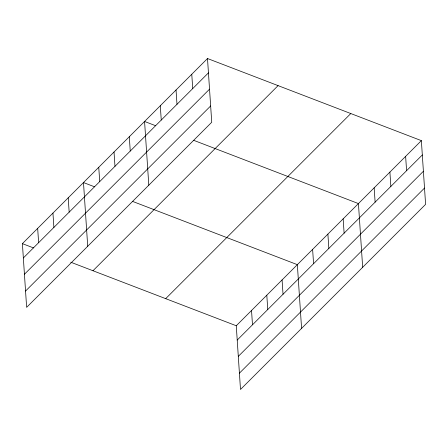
<?xml version="1.0" encoding="UTF-8"?>
<svg xmlns="http://www.w3.org/2000/svg" width="448" height="448" viewBox="0 0 448 448"><rect width="100%" height="100%" fill="white"/><g stroke="black" fill="none" stroke-linecap="round" stroke-linejoin="round"><path stroke-width="0.67" d="M207.502 58.526L211.736 122.248L26.634 307.362L22.4 243.645L207.502 58.526L421.366 140.638L425.6 204.355L240.498 389.474L236.264 325.752L421.366 140.638M23.352 257.964L208.454 72.85M24.433 274.266L209.541 89.152M25.547 291.06L210.655 105.946M92.977 270.738L278.079 85.624M165.687 298.654L350.795 113.54M237.216 340.071L422.318 154.958M238.297 356.373L423.399 171.259M239.411 373.173L424.519 188.054M155.68 125.731L144.57 121.464L148.803 185.186M193.581 140.286L358.434 203.577L362.667 267.299M94.595 186.822L83.485 182.554L87.718 246.277M132.496 201.37L297.349 264.662L301.582 328.384M22.4 243.645L33.51 247.906M70.756 262.209L236.264 325.752M405.636 156.369L406.582 170.694M389.9 172.105L390.852 186.424M374.164 187.841L375.116 202.16M343.162 218.848L344.114 233.167M327.891 234.119L328.843 248.438M312.62 249.39L313.572 263.71M282.078 279.938L283.03 294.258M266.806 295.21L267.758 309.529M251.535 310.481L252.487 324.8M191.772 74.262L192.724 88.581M176.036 89.998L176.988 104.317M160.3 105.734L161.252 120.053M129.298 136.741L130.25 151.06M114.027 152.012L114.979 166.331M98.756 167.283L99.708 181.602M68.214 197.826L69.166 212.145M52.942 213.097L53.894 227.422M37.671 228.368L38.623 242.693"/></g></svg>
